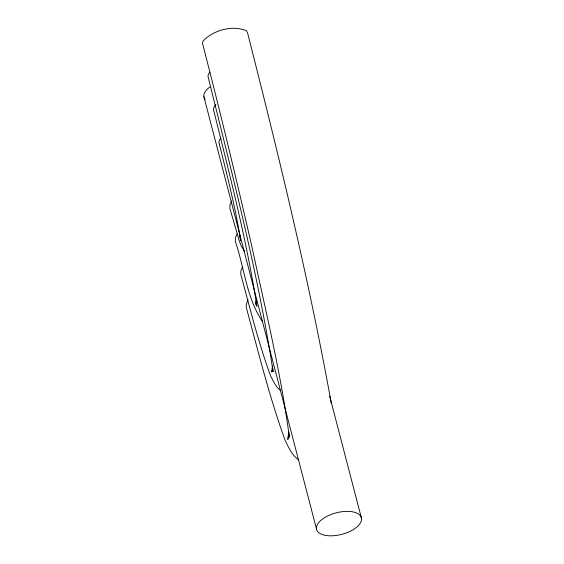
<?xml version="1.0" encoding="UTF-8"?>
<svg xmlns="http://www.w3.org/2000/svg" width="564" height="564" viewBox="0 0 564 564"><rect width="100%" height="100%" fill="white"/><g stroke="black" fill="none" stroke-linecap="round" stroke-linejoin="round"><path stroke-width="0.85" d="M239.799 236.901L239.996 235.012M256.373 301.028L255.823 304.433L256.232 300.471L256.867 306.301C246.715 239.827 229.583 174.614 213.453 109.388L213.932 107.068L215.906 104.537M272.673 366.854L271.848 371.965L272.475 365.93L273.11 371.761C257.882 272.045 232.185 174.227 207.989 76.394L208.461 74.074L209.949 72.178M288.423 436.092L287.873 439.497L288.719 431.397L289.353 437.227C281.041 373.685 265.771 311.314 252.341 248.731C236.676 180.064 220.15 111.594 202.525 43.4L202.998 41.073C213.333 30.146 232.382 24.844 246.454 30.724L247.511 32.684C278.461 154.48 308.275 276.698 330.779 400.377L331.131 402.992M231.642 200.981L229.985 204.739L229.851 208.377L239.108 240.384L241.138 245.805L244.579 251.354M237.106 233.975L235.449 237.733L235.315 241.371C244.325 267.611 246.412 297.517 262.126 320.979M242.569 266.969L240.913 270.727L240.779 274.365C250.056 308.353 258.375 342.708 270.579 375.807C273.406 381.081 275.718 387.151 280.823 390.69M248.033 299.97L246.376 303.721L246.249 307.359C258.425 352.07 269.437 397.218 285.299 440.808C288.895 447.724 291.926 455.55 298.857 459.857M220.876 138.166L219.396 140.062L218.924 142.382C226.982 174.995 235.555 207.601 240.631 240.842L240.081 235.844M329.679 396.168L361.475 518.238A23.138 11.111 -14.6 0 1 329.313 535.8A23.138 11.111 -14.6 0 1 326.154 516.751A23.138 11.111 -14.6 0 1 361.475 518.238M203.921 96.811L316.489 528.954M205.155 99.475A23.138 11.111 -14.6 0 1 210.555 86.468"/></g></svg>
